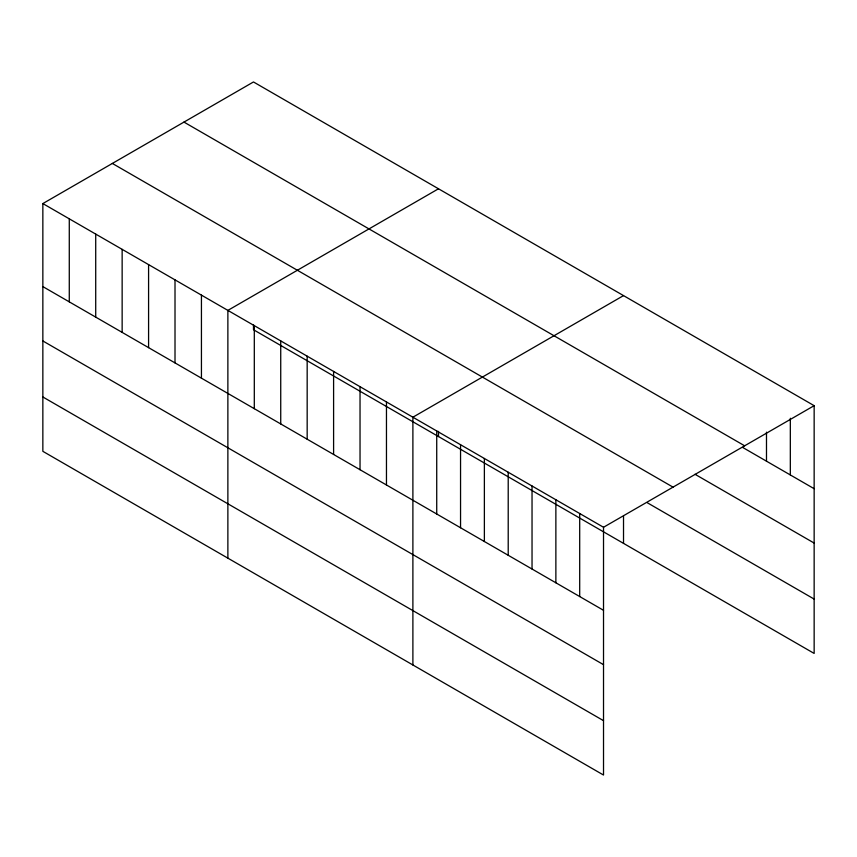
<?xml version="1.0" encoding="UTF-8"?>
<svg xmlns="http://www.w3.org/2000/svg" width="857" height="857" viewBox="0 0 857 857"><rect width="100%" height="100%" fill="white"/><g stroke="black" fill="none" stroke-linecap="round" stroke-linejoin="round"><path stroke-width="1.29" d="M42.85 203.57L603.521 527.269L603.521 775.039L42.85 451.328L42.85 203.57L253.479 81.961L814.15 405.672L814.15 653.43L253.479 329.731L253.479 324.557M438.495 188.786L227.876 310.395L227.876 558.153M623.521 295.611L412.892 417.209L412.892 664.978M603.521 527.269L814.15 405.672M183.966 122.09L744.647 445.801M742.665 447.429L814.15 488.704M695.006 474.275L814.15 543.059M112.353 163.441L673.034 487.14M647.346 502.77L814.15 599.075M42.85 286.602L603.521 610.302M42.85 340.957L603.521 664.668M42.85 396.973L603.521 720.673M790.325 418.27L790.325 474.939M766.49 432.185L766.49 461.184M623.521 516.193L623.521 543.37M579.696 513.514L579.696 596.547M555.872 499.76L555.872 582.792M532.036 485.994L532.036 569.027M508.212 472.239L508.212 555.272M484.376 458.484L484.376 541.517M460.552 444.729L460.552 527.762M438.495 431.371L438.495 436.556M436.727 430.975L436.727 513.996M386.464 401.954L386.464 484.987M360.036 386.689L360.036 469.722M333.598 371.435L333.598 454.467M307.17 356.169L307.17 439.202M280.732 340.915L280.732 423.947M254.304 325.649L254.304 408.682M201.438 295.129L201.438 378.162M175.01 279.875L175.01 362.897M148.582 264.609L148.582 347.642M122.144 249.344L122.144 332.377M95.716 234.09L95.716 317.122M69.278 218.824L69.278 301.857"/></g></svg>
